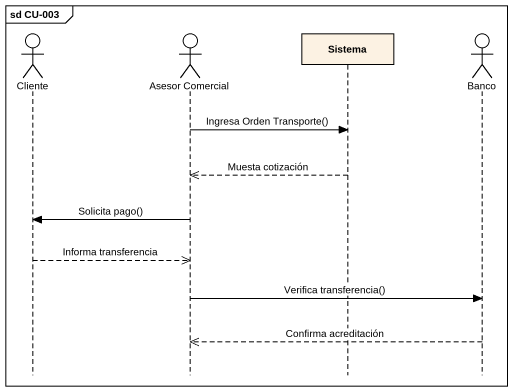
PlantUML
@startuml
mainframe sd CU-003
hide footbox
actor Cliente
actor "Asesor Comercial" as Asesor_Comercial
participant Sistema
actor Banco

Asesor_Comercial -> Sistema : Ingresa Orden Transporte()
Sistema -->> Asesor_Comercial : Muesta cotización
Asesor_Comercial -> Cliente : Solicita pago()
Cliente -->> Asesor_Comercial : Informa transferencia
Asesor_Comercial -> Banco : Verifica transferencia()
Banco -->> Asesor_Comercial : Confirma acreditación
@enduml
